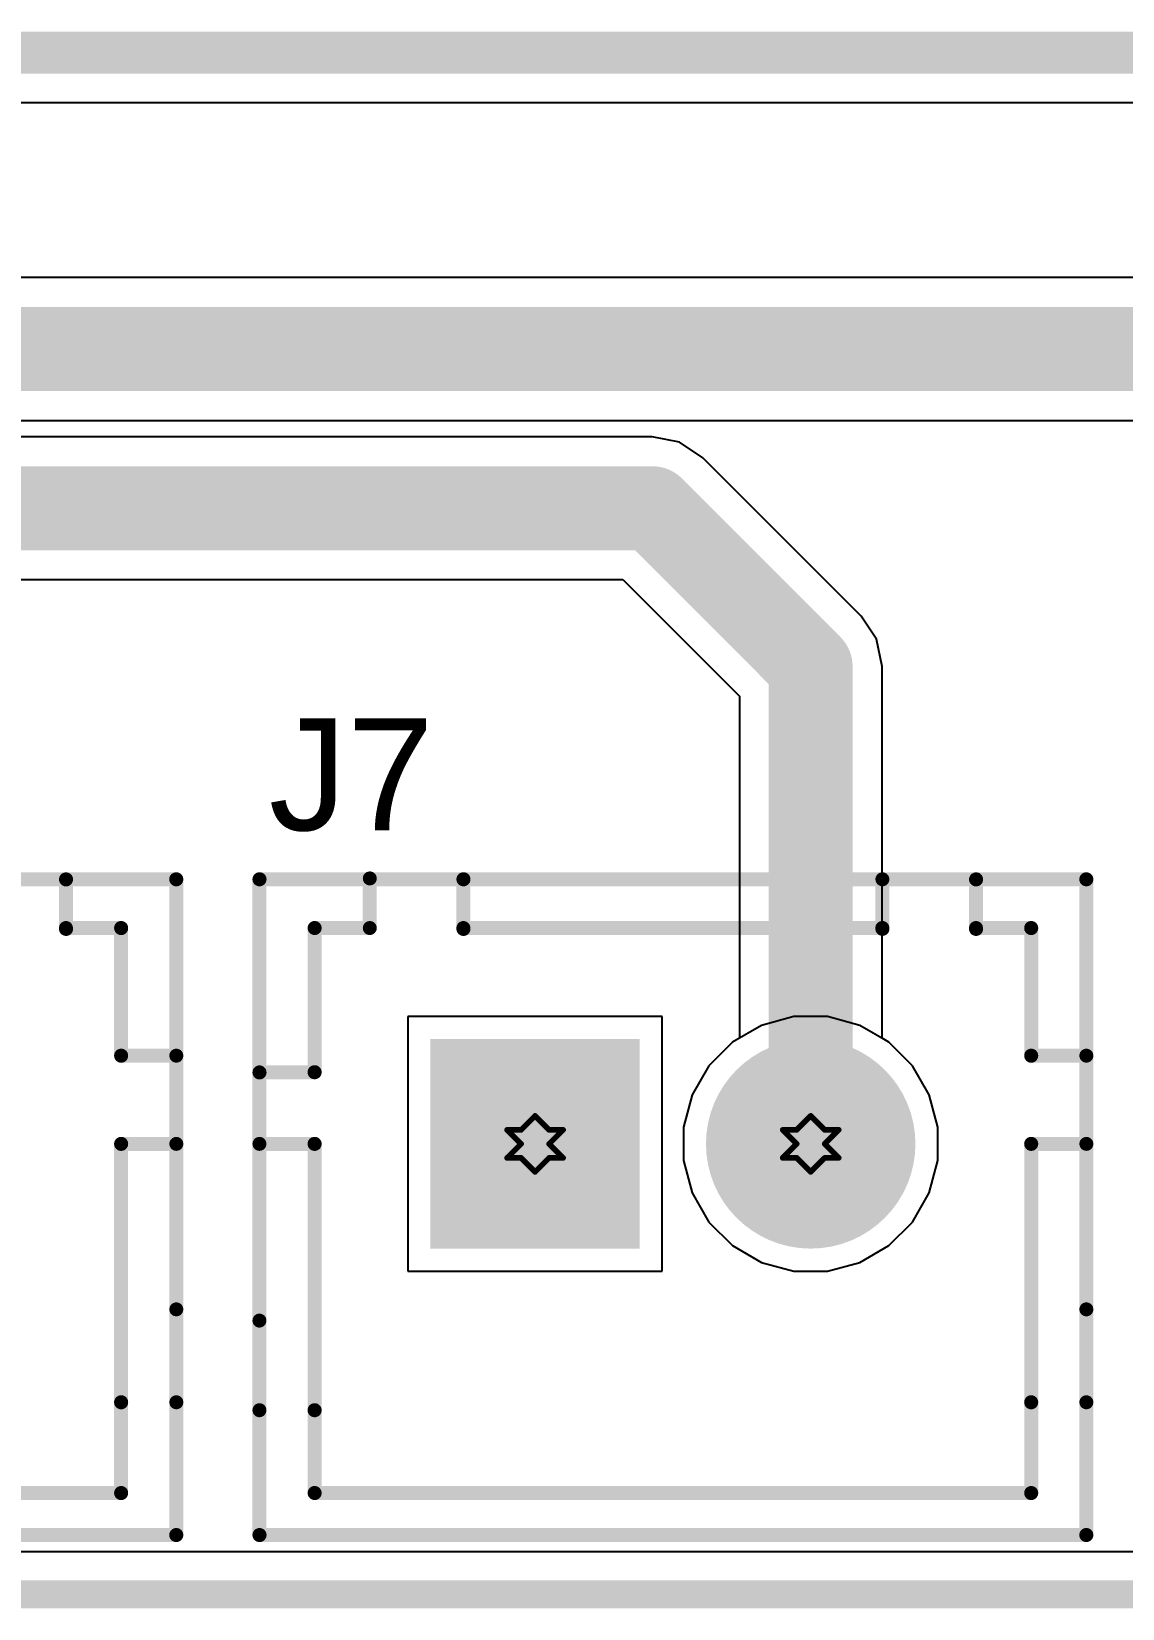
# Model space of a CAD drawing. Header units: inches. Extents: x -7 to 5163, y -3 to 5149.
# Drawn here: x 173.51 to 183.4, y -3.45 to 10.85 of the extents above; entities that cross this region are included whole.
import ezdxf

# ---------------------------------------------------------------- set-up
doc = ezdxf.new("R2010")
doc.units = ezdxf.units.IN
for name, color, linetype in [('Board Outline', 216, 'Continuous'), ('Bottom Layer', 5, 'Continuous'), ('Bottom Solder', 6, 'Continuous'), ('Drill Drawing', 1, 'Continuous'), ('GND', 76, 'Continuous'), ('Multi-Layer', 9, 'Continuous'), ('Pad Holes', 156, 'Continuous'), ('PWR', 16, 'Continuous'), ('Top Layer', 1, 'Continuous'), ('Top Overlay', 2, 'Continuous'), ('Top Solder', 216, 'Continuous')]:
    doc.layers.add(name, color=color, linetype=linetype)
doc.styles.add('Arial', font='', dxfattribs={"height": 0.2})
doc.styles.get('Arial').set_extended_font_data('Arial')

# ---------------------------------------------------------------- blocks, each defined once
blk = doc.blocks.new('HX25003_2A_67')
at = {"layer": 'Bottom Layer'}
blk.add_hatch(color=5, dxfattribs=at).paths.add_polyline_path([(-2.15, 0.9), (-0.35, 0.9), (-0.35, -0.9), (-2.15, -0.9)])
h = blk.add_hatch(color=5, dxfattribs=at)
edge = h.paths.add_edge_path()
edge.add_arc((1.25, 0), 0.9, 0, 360)
at = {"layer": 'Bottom Solder'}
blk.add_hatch(color=6, dxfattribs=at).paths.add_polyline_path([(-2.2, 0.95), (-0.3, 0.95), (-0.3, -0.95), (-2.2, -0.95)])
h = blk.add_hatch(color=6, dxfattribs=at)
edge = h.paths.add_edge_path()
edge.add_arc((1.25, 0), 0.95, 0, 360)
at = {"layer": 'GND'}
blk.add_hatch(color=76, dxfattribs=at).paths.add_polyline_path([(-2.15, 0.9), (-0.35, 0.9), (-0.35, -0.9), (-2.15, -0.9)])
h = blk.add_hatch(color=76, dxfattribs=at)
edge = h.paths.add_edge_path()
edge.add_arc((1.25, 0), 0.9, 0, 360)
at = {"layer": 'Multi-Layer'}
blk.add_hatch(color=9, dxfattribs=at).paths.add_polyline_path([(-2.15, 0.9), (-0.35, 0.9), (-0.35, -0.9), (-2.15, -0.9)])
h = blk.add_hatch(color=9, dxfattribs=at)
edge = h.paths.add_edge_path()
edge.add_arc((1.25, 0), 0.9, 0, 360)
at = {"layer": 'Pad Holes'}
h = blk.add_hatch(color=7, dxfattribs=at)
edge = h.paths.add_edge_path()
edge.add_arc((-1.25, 0), 0.55, 0, 360)
h = blk.add_hatch(color=7, dxfattribs=at)
edge = h.paths.add_edge_path()
edge.add_arc((1.25, 0), 0.55, 0, 360)
at = {"layer": 'PWR'}
blk.add_hatch(color=16, dxfattribs=at).paths.add_polyline_path([(-2.15, 0.9), (-0.35, 0.9), (-0.35, -0.9), (-2.15, -0.9)])
h = blk.add_hatch(color=16, dxfattribs=at)
edge = h.paths.add_edge_path()
edge.add_arc((1.25, 0), 0.9, 0, 360)
at = {"layer": 'Top Layer'}
blk.add_hatch(color=1, dxfattribs=at).paths.add_polyline_path([(-2.15, 0.9), (-0.35, 0.9), (-0.35, -0.9), (-2.15, -0.9)])
h = blk.add_hatch(color=1, dxfattribs=at)
edge = h.paths.add_edge_path()
edge.add_arc((1.25, 0), 0.9, 0, 360)
at = {"layer": 'Top Solder'}
blk.add_hatch(color=216, dxfattribs=at).paths.add_polyline_path([(-2.2, 0.95), (-0.3, 0.95), (-0.3, -0.95), (-2.2, -0.95)])
h = blk.add_hatch(color=216, dxfattribs=at)
edge = h.paths.add_edge_path()
edge.add_arc((1.25, 0), 0.95, 0, 360)
at = {"layer": 'Top Overlay'}
for points in [[(-3.75, -3.548, 0.127, 0.127, 0), (-3.75, 2.4, 0.127, 0.127, 0)], [(-3.75, 2.4, 0.127, 0.127, 0), (3.75, 2.4, 0.127, 0.127, 0)], [(-2.75, 1.958, 0.127, 0.127, 0), (-2.75, 2.408, 0.127, 0.127, 0)], [(-1.9, 1.95, 0.127, 0.127, 0), (-1.9, 2.4, 0.127, 0.127, 0)], [(1.9, 1.95, 0.127, 0.127, 0), (1.9, 2.4, 0.127, 0.127, 0)], [(2.75, 1.95, 0.127, 0.127, 0), (2.75, 2.399, 0.127, 0.127, 0)], [(3.75, -3.548, 0.127, 0.127, 0), (3.75, 2.4, 0.127, 0.127, 0)], [(-3.25, 1.958, 0.127, 0.127, 0), (-2.75, 1.958, 0.127, 0.127, 0)], [(-3.25, 0.65, 0.127, 0.127, 0), (-3.25, 1.958, 0.127, 0.127, 0)], [(-1.9, 1.958, 0.127, 0.127, 0), (1.9, 1.958, 0.127, 0.127, 0)], [(2.75, 1.958, 0.127, 0.127, 0), (3.25, 1.958, 0.127, 0.127, 0)], [(3.25, 0.8, 0.127, 0.127, 0), (3.25, 1.958, 0.127, 0.127, 0)], [(3.25, 0.8, 0.127, 0.127, 0), (3.75, 0.8, 0.127, 0.127, 0)], [(3.75, -1.501, 0.127, 0.127, 0), (3.75, 0.8, 0.127, 0.127, 0)], [(-3.75, 0.648, 0.127, 0.127, 0), (-3.25, 0.65, 0.127, 0.127, 0)], [(-3.75, -1.603, 0.127, 0.127, 0), (-3.75, 0.648, 0.127, 0.127, 0)], [(-3.75, -2.416, 0.127, 0.127, 0), (-3.75, 0, 0.127, 0.127, 0)], [(-3.75, 0, 0.127, 0.127, 0), (-3.25, 0, 0.127, 0.127, 0)], [(-3.25, -2.416, 0.127, 0.127, 0), (-3.25, 0, 0.127, 0.127, 0)], [(3.25, -2.344, 0.127, 0.127, 0), (3.25, 0, 0.127, 0.127, 0)], [(3.25, 0, 0.127, 0.127, 0), (3.75, 0, 0.127, 0.127, 0)], [(3.75, -2.344, 0.127, 0.127, 0), (3.75, 0, 0.127, 0.127, 0)], [(3.25, -3.167, 0.127, 0.127, 0), (3.25, -2.344, 0.127, 0.127, 0)], [(-3.25, -3.167, 0.127, 0.127, 0), (-3.25, -2.416, 0.127, 0.127, 0)], [(-3.25, -3.167, 0.127, 0.127, 0), (3.25, -3.167, 0.127, 0.127, 0)], [(-3.75, -3.548, 0.127, 0.127, 0), (3.75, -3.548, 0.127, 0.127, 0)]]:
    blk.add_lwpolyline(points, format="xyseb", dxfattribs=at)
for points in [[(-3.782, 2.4, 0.0635, 0.0635, 1), (-3.718, 2.4, 0.0635, 0.0635, 1)], [(-3.782, 2.4, 0.0635, 0.0635, 1), (-3.718, 2.4, 0.0635, 0.0635, 1)], [(-2.781, 2.408, 0.0635, 0.0635, 1), (-2.718, 2.408, 0.0635, 0.0635, 1)], [(-1.932, 2.4, 0.0635, 0.0635, 1), (-1.868, 2.4, 0.0635, 0.0635, 1)], [(1.869, 2.4, 0.0635, 0.0635, 1), (1.932, 2.4, 0.0635, 0.0635, 1)], [(2.718, 2.399, 0.0635, 0.0635, 1), (2.782, 2.399, 0.0635, 0.0635, 1)], [(3.718, 2.4, 0.0635, 0.0635, 1), (3.782, 2.4, 0.0635, 0.0635, 1)], [(3.718, 2.4, 0.0635, 0.0635, 1), (3.782, 2.4, 0.0635, 0.0635, 1)], [(-3.282, 1.958, 0.0635, 0.0635, 1), (-3.218, 1.958, 0.0635, 0.0635, 1)], [(-3.282, 1.958, 0.0635, 0.0635, 1), (-3.218, 1.958, 0.0635, 0.0635, 1)], [(-2.781, 1.958, 0.0635, 0.0635, 1), (-2.718, 1.958, 0.0635, 0.0635, 1)], [(-2.781, 1.958, 0.0635, 0.0635, 1), (-2.718, 1.958, 0.0635, 0.0635, 1)], [(-1.932, 1.958, 0.0635, 0.0635, 1), (-1.869, 1.958, 0.0635, 0.0635, 1)], [(-1.932, 1.95, 0.0635, 0.0635, 1), (-1.868, 1.95, 0.0635, 0.0635, 1)], [(1.868, 1.958, 0.0635, 0.0635, 1), (1.932, 1.958, 0.0635, 0.0635, 1)], [(1.869, 1.95, 0.0635, 0.0635, 1), (1.932, 1.95, 0.0635, 0.0635, 1)], [(2.718, 1.958, 0.0635, 0.0635, 1), (2.781, 1.958, 0.0635, 0.0635, 1)], [(2.718, 1.95, 0.0635, 0.0635, 1), (2.782, 1.95, 0.0635, 0.0635, 1)], [(3.218, 1.958, 0.0635, 0.0635, 1), (3.282, 1.958, 0.0635, 0.0635, 1)], [(3.218, 1.958, 0.0635, 0.0635, 1), (3.282, 1.958, 0.0635, 0.0635, 1)], [(3.218, 0.8, 0.0635, 0.0635, 1), (3.282, 0.8, 0.0635, 0.0635, 1)], [(3.218, 0.8, 0.0635, 0.0635, 1), (3.282, 0.8, 0.0635, 0.0635, 1)], [(3.719, 0.8, 0.0635, 0.0635, 1), (3.782, 0.8, 0.0635, 0.0635, 1)], [(3.719, 0.8, 0.0635, 0.0635, 1), (3.782, 0.8, 0.0635, 0.0635, 1)], [(-3.782, 0.648, 0.0635, 0.0635, 1), (-3.718, 0.648, 0.0635, 0.0635, 1)], [(-3.782, 0.648, 0.0635, 0.0635, 1), (-3.718, 0.648, 0.0635, 0.0635, 1)], [(-3.282, 0.65, 0.0635, 0.0635, 1), (-3.218, 0.65, 0.0635, 0.0635, 1)], [(-3.282, 0.65, 0.0635, 0.0635, 1), (-3.218, 0.65, 0.0635, 0.0635, 1)], [(-3.782, 0, 0.0635, 0.0635, 1), (-3.719, 0, 0.0635, 0.0635, 1)], [(-3.782, 0, 0.0635, 0.0635, 1), (-3.719, 0, 0.0635, 0.0635, 1)], [(-3.282, 0, 0.0635, 0.0635, 1), (-3.218, 0, 0.0635, 0.0635, 1)], [(-3.282, 0, 0.0635, 0.0635, 1), (-3.218, 0, 0.0635, 0.0635, 1)], [(3.218, 0, 0.0635, 0.0635, 1), (3.282, 0, 0.0635, 0.0635, 1)], [(3.218, 0, 0.0635, 0.0635, 1), (3.282, 0, 0.0635, 0.0635, 1)], [(3.719, 0, 0.0635, 0.0635, 1), (3.782, 0, 0.0635, 0.0635, 1)], [(3.719, 0, 0.0635, 0.0635, 1), (3.782, 0, 0.0635, 0.0635, 1)], [(-3.782, -1.603, 0.0635, 0.0635, 1), (-3.719, -1.603, 0.0635, 0.0635, 1)], [(3.719, -1.501, 0.0635, 0.0635, 1), (3.782, -1.501, 0.0635, 0.0635, 1)], [(3.218, -2.344, 0.0635, 0.0635, 1), (3.282, -2.344, 0.0635, 0.0635, 1)], [(3.218, -2.344, 0.0635, 0.0635, 1), (3.282, -2.344, 0.0635, 0.0635, 1)], [(3.719, -2.344, 0.0635, 0.0635, 1), (3.782, -2.344, 0.0635, 0.0635, 1)], [(-3.782, -2.416, 0.0635, 0.0635, 1), (-3.719, -2.416, 0.0635, 0.0635, 1)], [(-3.282, -2.416, 0.0635, 0.0635, 1), (-3.218, -2.416, 0.0635, 0.0635, 1)], [(-3.282, -2.416, 0.0635, 0.0635, 1), (-3.218, -2.416, 0.0635, 0.0635, 1)], [(-3.282, -3.167, 0.0635, 0.0635, 1), (-3.218, -3.167, 0.0635, 0.0635, 1)], [(-3.282, -3.167, 0.0635, 0.0635, 1), (-3.218, -3.167, 0.0635, 0.0635, 1)], [(3.218, -3.167, 0.0635, 0.0635, 1), (3.282, -3.167, 0.0635, 0.0635, 1)], [(3.218, -3.167, 0.0635, 0.0635, 1), (3.282, -3.167, 0.0635, 0.0635, 1)], [(-3.782, -3.548, 0.0635, 0.0635, 1), (-3.718, -3.548, 0.0635, 0.0635, 1)], [(-3.782, -3.548, 0.0635, 0.0635, 1), (-3.718, -3.548, 0.0635, 0.0635, 1)], [(3.718, -3.548, 0.0635, 0.0635, 1), (3.782, -3.548, 0.0635, 0.0635, 1)], [(3.718, -3.548, 0.0635, 0.0635, 1), (3.782, -3.548, 0.0635, 0.0635, 1)]]:
    blk.add_lwpolyline(points, format="xyseb", close=True, dxfattribs=at)
blk = doc.blocks.new('HX25003_2A_69')
at = {"layer": 'Bottom Layer'}
blk.add_hatch(color=5, dxfattribs=at).paths.add_polyline_path([(-2.15, 0.9), (-0.35, 0.9), (-0.35, -0.9), (-2.15, -0.9)])
h = blk.add_hatch(color=5, dxfattribs=at)
edge = h.paths.add_edge_path()
edge.add_arc((1.25, 0), 0.9, 0, 360)
at = {"layer": 'Bottom Solder'}
blk.add_hatch(color=6, dxfattribs=at).paths.add_polyline_path([(-2.2, 0.95), (-0.3, 0.95), (-0.3, -0.95), (-2.2, -0.95)])
h = blk.add_hatch(color=6, dxfattribs=at)
edge = h.paths.add_edge_path()
edge.add_arc((1.25, 0), 0.95, 0, 360)
at = {"layer": 'GND'}
blk.add_hatch(color=76, dxfattribs=at).paths.add_polyline_path([(-2.15, 0.9), (-0.35, 0.9), (-0.35, -0.9), (-2.15, -0.9)])
h = blk.add_hatch(color=76, dxfattribs=at)
edge = h.paths.add_edge_path()
edge.add_arc((1.25, 0), 0.9, 0, 360)
at = {"layer": 'Multi-Layer'}
blk.add_hatch(color=9, dxfattribs=at).paths.add_polyline_path([(-2.15, 0.9), (-0.35, 0.9), (-0.35, -0.9), (-2.15, -0.9)])
h = blk.add_hatch(color=9, dxfattribs=at)
edge = h.paths.add_edge_path()
edge.add_arc((1.25, 0), 0.9, 0, 360)
at = {"layer": 'Pad Holes'}
h = blk.add_hatch(color=7, dxfattribs=at)
edge = h.paths.add_edge_path()
edge.add_arc((-1.25, 0), 0.55, 0, 360)
h = blk.add_hatch(color=7, dxfattribs=at)
edge = h.paths.add_edge_path()
edge.add_arc((1.25, 0), 0.55, 0, 360)
at = {"layer": 'PWR'}
blk.add_hatch(color=16, dxfattribs=at).paths.add_polyline_path([(-2.15, 0.9), (-0.35, 0.9), (-0.35, -0.9), (-2.15, -0.9)])
h = blk.add_hatch(color=16, dxfattribs=at)
edge = h.paths.add_edge_path()
edge.add_arc((1.25, 0), 0.9, 0, 360)
at = {"layer": 'Top Layer'}
blk.add_hatch(color=1, dxfattribs=at).paths.add_polyline_path([(-2.15, 0.9), (-0.35, 0.9), (-0.35, -0.9), (-2.15, -0.9)])
h = blk.add_hatch(color=1, dxfattribs=at)
edge = h.paths.add_edge_path()
edge.add_arc((1.25, 0), 0.9, 0, 360)
at = {"layer": 'Top Solder'}
blk.add_hatch(color=216, dxfattribs=at).paths.add_polyline_path([(-2.2, 0.95), (-0.3, 0.95), (-0.3, -0.95), (-2.2, -0.95)])
h = blk.add_hatch(color=216, dxfattribs=at)
edge = h.paths.add_edge_path()
edge.add_arc((1.25, 0), 0.95, 0, 360)
at = {"layer": 'Top Overlay'}
for points in [[(-3.75, 2.4, 0.127, 0.127, 0), (3.75, 2.4, 0.127, 0.127, 0)], [(-3.75, -3.548, 0.127, 0.127, 0), (-3.75, 2.4, 0.127, 0.127, 0)], [(-2.75, 1.958, 0.127, 0.127, 0), (-2.75, 2.408, 0.127, 0.127, 0)], [(-1.9, 1.95, 0.127, 0.127, 0), (-1.9, 2.4, 0.127, 0.127, 0)], [(1.9, 1.95, 0.127, 0.127, 0), (1.9, 2.4, 0.127, 0.127, 0)], [(2.75, 1.95, 0.127, 0.127, 0), (2.75, 2.399, 0.127, 0.127, 0)], [(3.75, -3.548, 0.127, 0.127, 0), (3.75, 2.4, 0.127, 0.127, 0)], [(-3.25, 0.65, 0.127, 0.127, 0), (-3.25, 1.958, 0.127, 0.127, 0)], [(-3.25, 1.958, 0.127, 0.127, 0), (-2.75, 1.958, 0.127, 0.127, 0)], [(-1.9, 1.958, 0.127, 0.127, 0), (1.9, 1.958, 0.127, 0.127, 0)], [(2.75, 1.958, 0.127, 0.127, 0), (3.25, 1.958, 0.127, 0.127, 0)], [(3.25, 0.8, 0.127, 0.127, 0), (3.25, 1.958, 0.127, 0.127, 0)], [(3.25, 0.8, 0.127, 0.127, 0), (3.75, 0.8, 0.127, 0.127, 0)], [(3.75, -1.501, 0.127, 0.127, 0), (3.75, 0.8, 0.127, 0.127, 0)], [(-3.75, 0.648, 0.127, 0.127, 0), (-3.25, 0.65, 0.127, 0.127, 0)], [(-3.75, -1.603, 0.127, 0.127, 0), (-3.75, 0.648, 0.127, 0.127, 0)], [(-3.75, 0, 0.127, 0.127, 0), (-3.25, 0, 0.127, 0.127, 0)], [(-3.75, -2.416, 0.127, 0.127, 0), (-3.75, 0, 0.127, 0.127, 0)], [(-3.25, -2.416, 0.127, 0.127, 0), (-3.25, 0, 0.127, 0.127, 0)], [(3.25, 0, 0.127, 0.127, 0), (3.75, 0, 0.127, 0.127, 0)], [(3.25, -2.344, 0.127, 0.127, 0), (3.25, 0, 0.127, 0.127, 0)], [(3.75, -2.344, 0.127, 0.127, 0), (3.75, 0, 0.127, 0.127, 0)], [(3.25, -3.167, 0.127, 0.127, 0), (3.25, -2.344, 0.127, 0.127, 0)], [(-3.25, -3.167, 0.127, 0.127, 0), (-3.25, -2.416, 0.127, 0.127, 0)], [(-3.25, -3.167, 0.127, 0.127, 0), (3.25, -3.167, 0.127, 0.127, 0)], [(-3.75, -3.548, 0.127, 0.127, 0), (3.75, -3.548, 0.127, 0.127, 0)]]:
    blk.add_lwpolyline(points, format="xyseb", dxfattribs=at)
for points in [[(-3.782, 2.4, 0.0635, 0.0635, 1), (-3.718, 2.4, 0.0635, 0.0635, 1)], [(-3.782, 2.4, 0.0635, 0.0635, 1), (-3.718, 2.4, 0.0635, 0.0635, 1)], [(-2.781, 2.408, 0.0635, 0.0635, 1), (-2.718, 2.408, 0.0635, 0.0635, 1)], [(-1.932, 2.4, 0.0635, 0.0635, 1), (-1.868, 2.4, 0.0635, 0.0635, 1)], [(1.869, 2.4, 0.0635, 0.0635, 1), (1.932, 2.4, 0.0635, 0.0635, 1)], [(2.718, 2.399, 0.0635, 0.0635, 1), (2.782, 2.399, 0.0635, 0.0635, 1)], [(3.718, 2.4, 0.0635, 0.0635, 1), (3.782, 2.4, 0.0635, 0.0635, 1)], [(3.718, 2.4, 0.0635, 0.0635, 1), (3.782, 2.4, 0.0635, 0.0635, 1)], [(-3.282, 1.958, 0.0635, 0.0635, 1), (-3.218, 1.958, 0.0635, 0.0635, 1)], [(-3.282, 1.958, 0.0635, 0.0635, 1), (-3.218, 1.958, 0.0635, 0.0635, 1)], [(-2.781, 1.958, 0.0635, 0.0635, 1), (-2.718, 1.958, 0.0635, 0.0635, 1)], [(-2.781, 1.958, 0.0635, 0.0635, 1), (-2.718, 1.958, 0.0635, 0.0635, 1)], [(-1.932, 1.958, 0.0635, 0.0635, 1), (-1.869, 1.958, 0.0635, 0.0635, 1)], [(-1.932, 1.95, 0.0635, 0.0635, 1), (-1.868, 1.95, 0.0635, 0.0635, 1)], [(1.868, 1.958, 0.0635, 0.0635, 1), (1.932, 1.958, 0.0635, 0.0635, 1)], [(1.869, 1.95, 0.0635, 0.0635, 1), (1.932, 1.95, 0.0635, 0.0635, 1)], [(2.718, 1.958, 0.0635, 0.0635, 1), (2.781, 1.958, 0.0635, 0.0635, 1)], [(2.718, 1.95, 0.0635, 0.0635, 1), (2.782, 1.95, 0.0635, 0.0635, 1)], [(3.218, 1.958, 0.0635, 0.0635, 1), (3.282, 1.958, 0.0635, 0.0635, 1)], [(3.218, 1.958, 0.0635, 0.0635, 1), (3.282, 1.958, 0.0635, 0.0635, 1)], [(3.218, 0.8, 0.0635, 0.0635, 1), (3.282, 0.8, 0.0635, 0.0635, 1)], [(3.218, 0.8, 0.0635, 0.0635, 1), (3.282, 0.8, 0.0635, 0.0635, 1)], [(3.719, 0.8, 0.0635, 0.0635, 1), (3.782, 0.8, 0.0635, 0.0635, 1)], [(3.719, 0.8, 0.0635, 0.0635, 1), (3.782, 0.8, 0.0635, 0.0635, 1)], [(-3.782, 0.648, 0.0635, 0.0635, 1), (-3.718, 0.648, 0.0635, 0.0635, 1)], [(-3.782, 0.648, 0.0635, 0.0635, 1), (-3.718, 0.648, 0.0635, 0.0635, 1)], [(-3.282, 0.65, 0.0635, 0.0635, 1), (-3.218, 0.65, 0.0635, 0.0635, 1)], [(-3.282, 0.65, 0.0635, 0.0635, 1), (-3.218, 0.65, 0.0635, 0.0635, 1)], [(-3.782, 0, 0.0635, 0.0635, 1), (-3.719, 0, 0.0635, 0.0635, 1)], [(-3.782, 0, 0.0635, 0.0635, 1), (-3.719, 0, 0.0635, 0.0635, 1)], [(-3.282, 0, 0.0635, 0.0635, 1), (-3.218, 0, 0.0635, 0.0635, 1)], [(-3.282, 0, 0.0635, 0.0635, 1), (-3.218, 0, 0.0635, 0.0635, 1)], [(3.218, 0, 0.0635, 0.0635, 1), (3.282, 0, 0.0635, 0.0635, 1)], [(3.218, 0, 0.0635, 0.0635, 1), (3.282, 0, 0.0635, 0.0635, 1)], [(3.719, 0, 0.0635, 0.0635, 1), (3.782, 0, 0.0635, 0.0635, 1)], [(3.719, 0, 0.0635, 0.0635, 1), (3.782, 0, 0.0635, 0.0635, 1)], [(-3.782, -1.603, 0.0635, 0.0635, 1), (-3.719, -1.603, 0.0635, 0.0635, 1)], [(3.719, -1.501, 0.0635, 0.0635, 1), (3.782, -1.501, 0.0635, 0.0635, 1)], [(3.218, -2.344, 0.0635, 0.0635, 1), (3.282, -2.344, 0.0635, 0.0635, 1)], [(3.218, -2.344, 0.0635, 0.0635, 1), (3.282, -2.344, 0.0635, 0.0635, 1)], [(3.719, -2.344, 0.0635, 0.0635, 1), (3.782, -2.344, 0.0635, 0.0635, 1)], [(-3.782, -2.416, 0.0635, 0.0635, 1), (-3.719, -2.416, 0.0635, 0.0635, 1)], [(-3.282, -2.416, 0.0635, 0.0635, 1), (-3.218, -2.416, 0.0635, 0.0635, 1)], [(-3.282, -2.416, 0.0635, 0.0635, 1), (-3.218, -2.416, 0.0635, 0.0635, 1)], [(-3.282, -3.167, 0.0635, 0.0635, 1), (-3.218, -3.167, 0.0635, 0.0635, 1)], [(-3.282, -3.167, 0.0635, 0.0635, 1), (-3.218, -3.167, 0.0635, 0.0635, 1)], [(3.218, -3.167, 0.0635, 0.0635, 1), (3.282, -3.167, 0.0635, 0.0635, 1)], [(3.218, -3.167, 0.0635, 0.0635, 1), (3.282, -3.167, 0.0635, 0.0635, 1)], [(-3.782, -3.548, 0.0635, 0.0635, 1), (-3.718, -3.548, 0.0635, 0.0635, 1)], [(-3.782, -3.548, 0.0635, 0.0635, 1), (-3.718, -3.548, 0.0635, 0.0635, 1)], [(3.718, -3.548, 0.0635, 0.0635, 1), (3.782, -3.548, 0.0635, 0.0635, 1)], [(3.718, -3.548, 0.0635, 0.0635, 1), (3.782, -3.548, 0.0635, 0.0635, 1)]]:
    blk.add_lwpolyline(points, format="xyseb", close=True, dxfattribs=at)

msp = doc.modelspace()

# ---------------------------------------------------------------- linework, layer by layer
at = {"layer": 'Board Outline'}
msp.add_lwpolyline([(1.627, -3.325, 0.254, 0.254, 0), (192.198, -3.325, 0.254, 0.254, 0)], format="xyseb", dxfattribs=at)
at = {"layer": 'Bottom Layer'}
for p, q in [((180.422, 1.916), (180.129, 1.837)), ((180.726, 1.916), (180.422, 1.916)), ((181.019, 1.837), (180.726, 1.916)), ((180.129, 1.837), (179.865, 1.685)), ((181.283, 1.685), (181.019, 1.837)), ((179.865, 1.685), (179.651, 1.471)), ((181.497, 1.471), (181.283, 1.685)), ((179.651, 1.471), (179.499, 1.207)), ((181.649, 1.207), (181.497, 1.471)), ((179.499, 1.207), (179.42, 0.914)), ((181.728, 0.914), (181.649, 1.207)), ((179.42, 0.914), (179.42, 0.61)), ((181.728, 0.61), (181.728, 0.914)), ((179.42, 0.61), (179.499, 0.317)), ((181.649, 0.317), (181.728, 0.61)), ((179.499, 0.317), (179.651, 0.053)), ((181.497, 0.053), (181.649, 0.317)), ((179.651, 0.053), (179.865, -0.161)), ((181.283, -0.161), (181.497, 0.053)), ((179.865, -0.161), (180.129, -0.313)), ((181.019, -0.313), (181.283, -0.161)), ((180.129, -0.313), (180.422, -0.392)), ((180.422, -0.392), (180.726, -0.392)), ((180.726, -0.392), (181.019, -0.313)), ((192.195, -2.937), (1.63, -2.937))]:
    msp.add_line(p, q, dxfattribs=at)
at = {"layer": 'Drill Drawing'}
for points in [[(177.947, 0.889, 0.0508, 0.0508, 0), (178.074, 1.016, 0.0508, 0.0508, 0)], [(178.074, 1.016, 0.0508, 0.0508, 0), (178.201, 0.889, 0.0508, 0.0508, 0)], [(180.447, 0.889, 0.0508, 0.0508, 0), (180.574, 1.016, 0.0508, 0.0508, 0)], [(180.574, 1.016, 0.0508, 0.0508, 0), (180.701, 0.889, 0.0508, 0.0508, 0)], [(177.82, 0.889, 0.0508, 0.0508, 0), (177.947, 0.762, 0.0508, 0.0508, 0)], [(177.82, 0.889, 0.0508, 0.0508, 0), (177.947, 0.889, 0.0508, 0.0508, 0)], [(178.201, 0.889, 0.0508, 0.0508, 0), (178.328, 0.889, 0.0508, 0.0508, 0)], [(178.201, 0.762, 0.0508, 0.0508, 0), (178.328, 0.889, 0.0508, 0.0508, 0)], [(180.32, 0.889, 0.0508, 0.0508, 0), (180.447, 0.762, 0.0508, 0.0508, 0)], [(180.32, 0.889, 0.0508, 0.0508, 0), (180.447, 0.889, 0.0508, 0.0508, 0)], [(180.701, 0.889, 0.0508, 0.0508, 0), (180.828, 0.889, 0.0508, 0.0508, 0)], [(180.701, 0.762, 0.0508, 0.0508, 0), (180.828, 0.889, 0.0508, 0.0508, 0)], [(177.82, 0.635, 0.0508, 0.0508, 0), (177.947, 0.762, 0.0508, 0.0508, 0)], [(178.201, 0.762, 0.0508, 0.0508, 0), (178.328, 0.635, 0.0508, 0.0508, 0)], [(180.32, 0.635, 0.0508, 0.0508, 0), (180.447, 0.762, 0.0508, 0.0508, 0)], [(180.701, 0.762, 0.0508, 0.0508, 0), (180.828, 0.635, 0.0508, 0.0508, 0)], [(177.82, 0.635, 0.0508, 0.0508, 0), (177.947, 0.635, 0.0508, 0.0508, 0)], [(177.947, 0.635, 0.0508, 0.0508, 0), (178.074, 0.508, 0.0508, 0.0508, 0)], [(178.074, 0.508, 0.0508, 0.0508, 0), (178.201, 0.635, 0.0508, 0.0508, 0)], [(178.201, 0.635, 0.0508, 0.0508, 0), (178.328, 0.635, 0.0508, 0.0508, 0)], [(180.32, 0.635, 0.0508, 0.0508, 0), (180.447, 0.635, 0.0508, 0.0508, 0)], [(180.447, 0.635, 0.0508, 0.0508, 0), (180.574, 0.508, 0.0508, 0.0508, 0)], [(180.574, 0.508, 0.0508, 0.0508, 0), (180.701, 0.635, 0.0508, 0.0508, 0)], [(180.701, 0.635, 0.0508, 0.0508, 0), (180.828, 0.635, 0.0508, 0.0508, 0)]]:
    msp.add_lwpolyline(points, format="xyseb", dxfattribs=at)
for points in [[(178.061, 1.016, 0.0254, 0.0254, 1), (178.087, 1.016, 0.0254, 0.0254, 1)], [(178.061, 1.016, 0.0254, 0.0254, 1), (178.087, 1.016, 0.0254, 0.0254, 1)], [(180.561, 1.016, 0.0254, 0.0254, 1), (180.587, 1.016, 0.0254, 0.0254, 1)], [(180.561, 1.016, 0.0254, 0.0254, 1), (180.587, 1.016, 0.0254, 0.0254, 1)], [(177.807, 0.889, 0.0254, 0.0254, 1), (177.833, 0.889, 0.0254, 0.0254, 1)], [(177.807, 0.889, 0.0254, 0.0254, 1), (177.833, 0.889, 0.0254, 0.0254, 1)], [(177.934, 0.889, 0.0254, 0.0254, 1), (177.96, 0.889, 0.0254, 0.0254, 1)], [(177.934, 0.889, 0.0254, 0.0254, 1), (177.96, 0.889, 0.0254, 0.0254, 1)], [(178.188, 0.889, 0.0254, 0.0254, 1), (178.214, 0.889, 0.0254, 0.0254, 1)], [(178.188, 0.889, 0.0254, 0.0254, 1), (178.214, 0.889, 0.0254, 0.0254, 1)], [(178.315, 0.889, 0.0254, 0.0254, 1), (178.341, 0.889, 0.0254, 0.0254, 1)], [(178.315, 0.889, 0.0254, 0.0254, 1), (178.341, 0.889, 0.0254, 0.0254, 1)], [(180.307, 0.889, 0.0254, 0.0254, 1), (180.333, 0.889, 0.0254, 0.0254, 1)], [(180.307, 0.889, 0.0254, 0.0254, 1), (180.333, 0.889, 0.0254, 0.0254, 1)], [(180.434, 0.889, 0.0254, 0.0254, 1), (180.46, 0.889, 0.0254, 0.0254, 1)], [(180.434, 0.889, 0.0254, 0.0254, 1), (180.46, 0.889, 0.0254, 0.0254, 1)], [(180.688, 0.889, 0.0254, 0.0254, 1), (180.714, 0.889, 0.0254, 0.0254, 1)], [(180.688, 0.889, 0.0254, 0.0254, 1), (180.714, 0.889, 0.0254, 0.0254, 1)], [(180.815, 0.889, 0.0254, 0.0254, 1), (180.841, 0.889, 0.0254, 0.0254, 1)], [(180.815, 0.889, 0.0254, 0.0254, 1), (180.841, 0.889, 0.0254, 0.0254, 1)], [(177.934, 0.762, 0.0254, 0.0254, 1), (177.96, 0.762, 0.0254, 0.0254, 1)], [(177.934, 0.762, 0.0254, 0.0254, 1), (177.96, 0.762, 0.0254, 0.0254, 1)], [(178.188, 0.762, 0.0254, 0.0254, 1), (178.214, 0.762, 0.0254, 0.0254, 1)], [(178.188, 0.762, 0.0254, 0.0254, 1), (178.214, 0.762, 0.0254, 0.0254, 1)], [(180.434, 0.762, 0.0254, 0.0254, 1), (180.46, 0.762, 0.0254, 0.0254, 1)], [(180.434, 0.762, 0.0254, 0.0254, 1), (180.46, 0.762, 0.0254, 0.0254, 1)], [(180.688, 0.762, 0.0254, 0.0254, 1), (180.714, 0.762, 0.0254, 0.0254, 1)], [(180.688, 0.762, 0.0254, 0.0254, 1), (180.714, 0.762, 0.0254, 0.0254, 1)], [(177.807, 0.635, 0.0254, 0.0254, 1), (177.833, 0.635, 0.0254, 0.0254, 1)], [(177.807, 0.635, 0.0254, 0.0254, 1), (177.833, 0.635, 0.0254, 0.0254, 1)], [(177.934, 0.635, 0.0254, 0.0254, 1), (177.96, 0.635, 0.0254, 0.0254, 1)], [(177.934, 0.635, 0.0254, 0.0254, 1), (177.96, 0.635, 0.0254, 0.0254, 1)], [(178.188, 0.635, 0.0254, 0.0254, 1), (178.214, 0.635, 0.0254, 0.0254, 1)], [(178.188, 0.635, 0.0254, 0.0254, 1), (178.214, 0.635, 0.0254, 0.0254, 1)], [(178.315, 0.635, 0.0254, 0.0254, 1), (178.341, 0.635, 0.0254, 0.0254, 1)], [(178.315, 0.635, 0.0254, 0.0254, 1), (178.341, 0.635, 0.0254, 0.0254, 1)], [(180.307, 0.635, 0.0254, 0.0254, 1), (180.333, 0.635, 0.0254, 0.0254, 1)], [(180.307, 0.635, 0.0254, 0.0254, 1), (180.333, 0.635, 0.0254, 0.0254, 1)], [(180.434, 0.635, 0.0254, 0.0254, 1), (180.46, 0.635, 0.0254, 0.0254, 1)], [(180.434, 0.635, 0.0254, 0.0254, 1), (180.46, 0.635, 0.0254, 0.0254, 1)], [(180.688, 0.635, 0.0254, 0.0254, 1), (180.714, 0.635, 0.0254, 0.0254, 1)], [(180.688, 0.635, 0.0254, 0.0254, 1), (180.714, 0.635, 0.0254, 0.0254, 1)], [(180.815, 0.635, 0.0254, 0.0254, 1), (180.841, 0.635, 0.0254, 0.0254, 1)], [(180.815, 0.635, 0.0254, 0.0254, 1), (180.841, 0.635, 0.0254, 0.0254, 1)], [(178.061, 0.508, 0.0254, 0.0254, 1), (178.087, 0.508, 0.0254, 0.0254, 1)], [(178.061, 0.508, 0.0254, 0.0254, 1), (178.087, 0.508, 0.0254, 0.0254, 1)], [(180.561, 0.508, 0.0254, 0.0254, 1), (180.587, 0.508, 0.0254, 0.0254, 1)], [(180.561, 0.508, 0.0254, 0.0254, 1), (180.587, 0.508, 0.0254, 0.0254, 1)]]:
    msp.add_lwpolyline(points, format="xyseb", close=True, dxfattribs=at)
at = {"layer": 'GND'}
for p, q in [((180.422, 1.916), (180.129, 1.837)), ((180.726, 1.916), (180.422, 1.916)), ((181.019, 1.837), (180.726, 1.916)), ((180.129, 1.837), (179.865, 1.685)), ((181.283, 1.685), (181.019, 1.837)), ((179.865, 1.685), (179.651, 1.471)), ((181.497, 1.471), (181.283, 1.685)), ((179.651, 1.471), (179.499, 1.207)), ((181.649, 1.207), (181.497, 1.471)), ((179.499, 1.207), (179.42, 0.914)), ((181.728, 0.914), (181.649, 1.207)), ((179.42, 0.914), (179.42, 0.61)), ((181.728, 0.61), (181.728, 0.914)), ((179.42, 0.61), (179.499, 0.317)), ((181.649, 0.317), (181.728, 0.61)), ((179.499, 0.317), (179.651, 0.053)), ((181.497, 0.053), (181.649, 0.317)), ((179.651, 0.053), (179.865, -0.161)), ((181.283, -0.161), (181.497, 0.053)), ((179.865, -0.161), (180.129, -0.313)), ((181.019, -0.313), (181.283, -0.161)), ((180.129, -0.313), (180.422, -0.392)), ((180.422, -0.392), (180.726, -0.392)), ((180.726, -0.392), (181.019, -0.313)), ((192.195, -2.937), (1.63, -2.937))]:
    msp.add_line(p, q, dxfattribs=at)
at = {"layer": 'PWR'}
for p, q in [((179.228, 1.916), (176.92, 1.916)), ((176.92, 1.916), (176.92, -0.392)), ((179.228, -0.392), (179.228, 1.916)), ((180.422, 1.916), (180.129, 1.837)), ((180.726, 1.916), (180.422, 1.916)), ((181.019, 1.837), (180.726, 1.916)), ((180.129, 1.837), (179.865, 1.685)), ((181.283, 1.685), (181.019, 1.837)), ((179.865, 1.685), (179.651, 1.471)), ((181.497, 1.471), (181.283, 1.685)), ((179.651, 1.471), (179.499, 1.207)), ((181.649, 1.207), (181.497, 1.471)), ((179.499, 1.207), (179.42, 0.914)), ((181.728, 0.914), (181.649, 1.207)), ((179.42, 0.914), (179.42, 0.61)), ((181.728, 0.61), (181.728, 0.914)), ((179.42, 0.61), (179.499, 0.317)), ((181.649, 0.317), (181.728, 0.61)), ((179.499, 0.317), (179.651, 0.053)), ((181.497, 0.053), (181.649, 0.317)), ((179.651, 0.053), (179.865, -0.161)), ((181.283, -0.161), (181.497, 0.053)), ((179.865, -0.161), (180.129, -0.313)), ((181.019, -0.313), (181.283, -0.161)), ((176.92, -0.392), (179.228, -0.392)), ((180.129, -0.313), (180.422, -0.392)), ((180.422, -0.392), (180.726, -0.392)), ((180.726, -0.392), (181.019, -0.313)), ((184.912, -2.937), (1.63, -2.937))]:
    msp.add_line(p, q, dxfattribs=at)
at = {"layer": 'Top Layer'}
for p, q in [((96.138, 10.208), (191.867, 10.208)), ((193.048, 8.62), (96.138, 8.62)), ((46.849, 7.325), (193.316, 7.325)), ((179.137, 7.175), (126.06, 7.175)), ((179.385, 7.126), (179.137, 7.175)), ((179.595, 6.986), (179.385, 7.126)), ((181.032, 5.549), (179.595, 6.986)), ((172.633, 5.88), (178.869, 5.88)), ((178.869, 5.88), (179.927, 4.823)), ((181.172, 5.339), (181.032, 5.549)), ((181.221, 5.091), (181.172, 5.339)), ((181.221, 1.721), (181.221, 5.091)), ((179.927, 4.823), (179.927, 1.721)), ((179.927, 1.721), (179.865, 1.685)), ((181.283, 1.685), (181.221, 1.721)), ((179.865, 1.685), (179.651, 1.471)), ((181.497, 1.471), (181.283, 1.685)), ((179.651, 1.471), (179.499, 1.207)), ((181.649, 1.207), (181.497, 1.471)), ((179.499, 1.207), (179.42, 0.914)), ((181.728, 0.914), (181.649, 1.207)), ((179.42, 0.914), (179.42, 0.61)), ((181.728, 0.61), (181.728, 0.914)), ((179.42, 0.61), (179.499, 0.317)), ((181.649, 0.317), (181.728, 0.61)), ((179.499, 0.317), (179.651, 0.053)), ((181.497, 0.053), (181.649, 0.317)), ((179.651, 0.053), (179.865, -0.161)), ((181.283, -0.161), (181.497, 0.053)), ((179.865, -0.161), (180.129, -0.313)), ((181.019, -0.313), (181.283, -0.161)), ((180.129, -0.313), (180.422, -0.392)), ((180.422, -0.392), (180.726, -0.392)), ((180.726, -0.392), (181.019, -0.313)), ((192.195, -2.937), (1.63, -2.937))]:
    msp.add_line(p, q, dxfattribs=at)
for points in [[(34.608, 10.661, 0.381, 0.381, 0), (191.867, 10.661, 0.381, 0.381, 0)], [(46.58, 7.972, 0.762, 0.762, 0), (193.316, 7.972, 0.762, 0.762, 0)], [(170.904, 6.528, 0.762, 0.762, 0), (179.137, 6.528, 0.762, 0.762, 0)], [(179.137, 6.528, 0.762, 0.762, 0), (180.574, 5.091, 0.762, 0.762, 0)], [(180.574, 0.762, 0.762, 0.762, 0), (180.574, 5.091, 0.762, 0.762, 0)]]:
    msp.add_lwpolyline(points, format="xyseb", dxfattribs=at)
for points in [[(178.947, 6.528, 0.381, 0.381, 1), (179.328, 6.528, 0.381, 0.381, 1)], [(178.947, 6.528, 0.381, 0.381, 1), (179.328, 6.528, 0.381, 0.381, 1)], [(180.383, 5.091, 0.381, 0.381, 1), (180.764, 5.091, 0.381, 0.381, 1)], [(180.383, 5.091, 0.381, 0.381, 1), (180.764, 5.091, 0.381, 0.381, 1)], [(180.383, 0.762, 0.381, 0.381, 1), (180.764, 0.762, 0.381, 0.381, 1)]]:
    msp.add_lwpolyline(points, format="xyseb", close=True, dxfattribs=at)

# ---------------------------------------------------------------- block references
for name, p in [('HX25003_2A_69', (171.069, 0.762)), ('HX25003_2A_67', (179.324, 0.762))]:
    msp.add_blockref(name, p)

# ---------------------------------------------------------------- texts
at = {"layer": 'Top Overlay', "style": 'Arial'}
msp.add_text('J7', height=1.016, dxfattribs=at).set_placement((175.658, 3.607))

doc.saveas('drawing.dxf')
